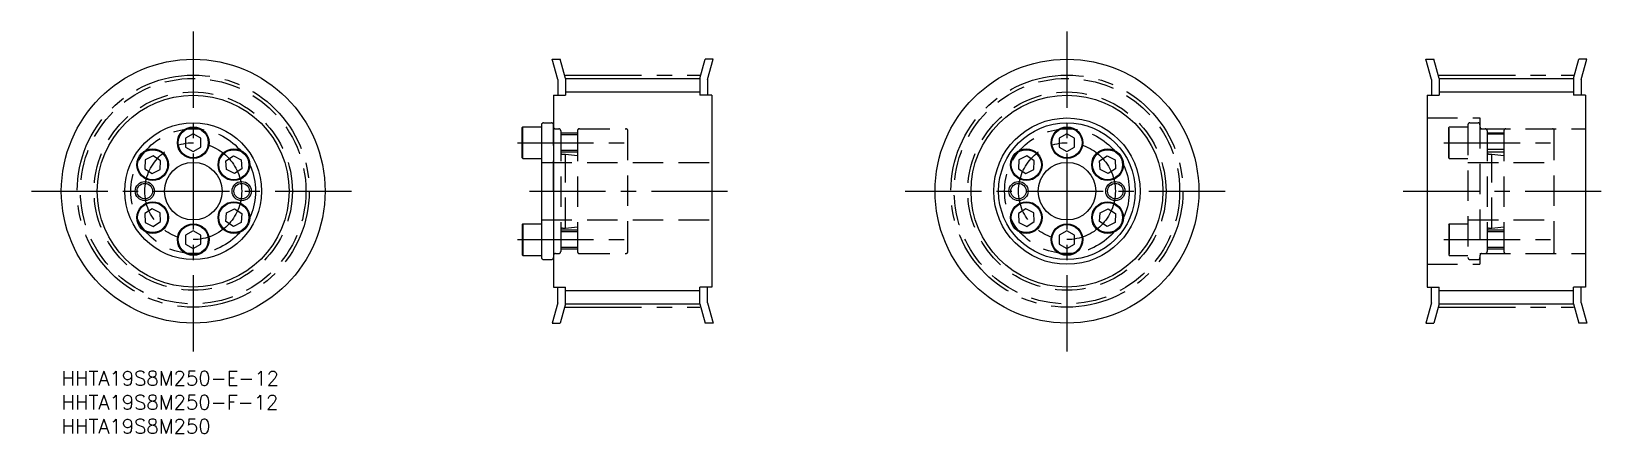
# Model space of a CAD drawing. Extents: x -6 to 323, y -13 to 71.
import ezdxf

# ---------------------------------------------------------------- set-up
doc = ezdxf.new("R2010")
doc.units = 0
doc.header["$LTSCALE"] = 0.5
doc.linetypes.add('CENTER', pattern=[50.8, 31.75, -6.35, 6.35, -6.35])
doc.linetypes.add('DASHED', pattern=[19.05, 12.7, -6.35])
for name, color, linetype in [('MSM_CENTER', 1, 'CENTER'), ('MSM_CONTINUOUS', 7, 'CONTINUOUS'), ('MSM_DASHED', 4, 'DASHED'), ('MSM_NARROW', 5, 'CONTINUOUS'), ('MSM_PART_NUMBER', 7, 'CONTINUOUS')]:
    doc.layers.add(name, color=color, linetype=linetype)
doc.styles.get("Standard").update_dxf_attribs({"font": 'txt.shx', "height": 3, "bigfont": 'bigfont.shx'})

# ---------------------------------------------------------------- blocks, each defined once
blk = doc.blocks.new('*U2')
at = {"layer": 'MSM_PART_NUMBER'}
blk.add_text('HHTA19S8M250-E-12', height=3, dxfattribs=at).set_placement((0, -3))
blk = doc.blocks.new('*U3')
at = {"layer": 'MSM_PART_NUMBER'}
blk.add_text('HHTA19S8M250-F-12', height=3, dxfattribs=at).set_placement((0, -8))
blk = doc.blocks.new('*U4')
at = {"layer": 'MSM_PART_NUMBER'}
blk.add_text('HHTA19S8M250', height=3, dxfattribs=at).set_placement((0, -13))

msp = doc.modelspace()

# ---------------------------------------------------------------- linework, layer by layer
at = {"layer": 'MSM_CENTER'}
for p, q in [((27.5, 70.77), (27.5, 4.11)), ((209.66, 70.77), (209.66, 4.11)), ((105.11, 61.69), (133.11, 61.69)), ((287.27, 61.69), (315.27, 61.69)), ((95.11, 47.6), (119.11, 47.6)), ((288.27, 47.6), (312.27, 47.6)), ((-6.21, 37.5), (60.65, 37.5)), ((97.61, 37.5), (140.61, 37.5)), ((175.95, 37.5), (242.81, 37.5)), ((279.77, 37.5), (322.77, 37.5)), ((95.11, 27.4), (119.11, 27.4)), ((288.27, 27.4), (312.27, 27.4)), ((105.11, 13.31), (133.11, 13.31)), ((287.27, 13.31), (315.27, 13.31))]:
    msp.add_line(p, q, dxfattribs=at)
for centre, radius in [((27.5, 37.5), 24.19), ((209.66, 37.5), 24.19), ((27.5, 37.5), 10.1), ((209.66, 37.5), 10.1)]:
    msp.add_circle(centre, radius, dxfattribs=at)
at = {"layer": 'MSM_CONTINUOUS'}
for p, q in [((103.51, 60.79), (102.32, 65)), ((102.32, 65), (103.98, 65)), ((105.11, 61), (103.98, 65)), ((133.11, 61), (134.24, 65)), ((135.89, 65), (134.24, 65)), ((134.71, 60.79), (135.89, 65)), ((285.67, 60.79), (284.48, 65)), ((284.48, 65), (286.13, 65)), ((287.27, 61), (286.13, 65)), ((315.27, 61), (316.4, 65)), ((318.05, 65), (316.4, 65)), ((316.87, 60.79), (318.05, 65)), ((103.51, 60.79), (103.51, 57.5)), ((105.11, 61), (133.11, 61)), ((105.11, 61), (105.11, 57.5)), ((133.11, 61), (133.11, 57.5)), ((134.71, 60.79), (134.71, 57.5)), ((285.67, 60.79), (285.67, 57.5)), ((287.27, 61), (315.27, 61)), ((287.27, 61), (287.27, 57.5)), ((315.27, 61), (315.27, 57.5)), ((316.87, 60.79), (316.87, 57.5)), ((102.61, 57.5), (102.61, 17.5)), ((102.61, 57.5), (105.11, 57.5)), ((135.61, 57.5), (133.11, 57.5)), ((135.61, 57.5), (135.61, 17.5)), ((284.77, 57.5), (284.77, 17.5)), ((284.77, 57.5), (287.27, 57.5)), ((317.77, 57.5), (315.27, 57.5)), ((317.77, 57.5), (317.77, 17.5)), ((27.5, 49.45), (25.9, 48.52)), ((29.1, 48.52), (27.5, 49.45)), ((96.11, 50.74), (96.2, 50.9)), ((96.11, 44.46), (96.11, 50.74)), ((96.2, 44.3), (96.2, 50.9)), ((96.2, 50.9), (100.11, 50.9)), ((100.11, 51.35), (100.11, 23.65)), ((100.51, 51.75), (102.21, 51.75)), ((209.66, 49.45), (208.06, 48.52)), ((211.26, 48.52), (209.66, 49.45)), ((25.9, 48.52), (25.9, 46.68)), ((25.9, 46.68), (27.5, 45.75)), ((27.5, 45.75), (29.1, 46.68)), ((28.3, 48.99), (28.3, 48.99)), ((28.7, 48.75), (28.7, 48.75)), ((29.1, 46.68), (29.1, 48.52)), ((208.06, 48.52), (208.06, 46.68)), ((208.06, 46.68), (209.66, 45.75)), ((209.66, 45.75), (211.26, 46.68)), ((210.46, 48.99), (210.46, 48.99)), ((210.86, 48.75), (210.86, 48.75)), ((211.26, 46.68), (211.26, 48.52)), ((17.48, 44.01), (17.38, 42.16)), ((19.13, 44.85), (17.48, 44.01)), ((20.68, 43.84), (19.13, 44.85)), ((20.58, 41.99), (20.68, 43.84)), ((34.32, 43.84), (35.87, 44.85)), ((34.42, 41.99), (34.32, 43.84)), ((35.87, 44.85), (37.52, 44.01)), ((37.52, 44.01), (37.62, 42.16)), ((96.11, 44.46), (96.2, 44.3)), ((96.2, 44.3), (100.11, 44.3)), ((199.64, 44.01), (199.54, 42.16)), ((201.28, 44.85), (199.64, 44.01)), ((202.83, 43.84), (201.28, 44.85)), ((202.74, 41.99), (202.83, 43.84)), ((216.48, 43.84), (218.03, 44.85)), ((216.58, 41.99), (216.48, 43.84)), ((218.03, 44.85), (219.68, 44.01)), ((219.68, 44.01), (219.77, 42.16)), ((17.38, 42.16), (18.93, 41.16)), ((18.93, 41.16), (20.58, 41.99)), ((36.07, 41.16), (34.42, 41.99)), ((37.62, 42.16), (36.07, 41.16)), ((199.54, 42.16), (201.09, 41.16)), ((201.09, 41.16), (202.74, 41.99)), ((218.22, 41.16), (216.58, 41.99)), ((219.77, 42.16), (218.22, 41.16)), ((18.93, 33.84), (17.38, 32.84)), ((20.58, 33.01), (18.93, 33.84)), ((20.68, 31.16), (20.58, 33.01)), ((34.32, 31.16), (34.42, 33.01)), ((34.42, 33.01), (36.07, 33.84)), ((36.07, 33.84), (37.62, 32.84)), ((201.09, 33.84), (199.54, 32.84)), ((202.74, 33.01), (201.09, 33.84)), ((202.83, 31.16), (202.74, 33.01)), ((216.48, 31.16), (216.58, 33.01)), ((216.58, 33.01), (218.22, 33.84)), ((218.22, 33.84), (219.77, 32.84)), ((17.38, 32.84), (17.48, 30.99)), ((17.48, 30.99), (19.13, 30.15)), ((19.13, 30.15), (20.68, 31.16)), ((35.87, 30.15), (34.32, 31.16)), ((37.52, 30.99), (35.87, 30.15)), ((37.62, 32.84), (37.52, 30.99)), ((96.11, 30.54), (96.2, 30.7)), ((96.11, 30.54), (96.11, 24.26)), ((96.2, 30.7), (96.2, 24.1)), ((96.2, 30.7), (100.11, 30.7)), ((199.54, 32.84), (199.64, 30.99)), ((199.64, 30.99), (201.28, 30.15)), ((201.28, 30.15), (202.83, 31.16)), ((218.03, 30.15), (216.48, 31.16)), ((219.68, 30.99), (218.03, 30.15)), ((219.77, 32.84), (219.68, 30.99)), ((27.5, 29.25), (25.9, 28.32)), ((25.9, 28.32), (25.9, 26.48)), ((25.9, 26.48), (27.5, 25.55)), ((29.1, 28.32), (27.5, 29.25)), ((27.5, 25.55), (29.1, 26.48)), ((29.1, 26.48), (29.1, 28.32)), ((209.66, 29.25), (208.06, 28.32)), ((208.06, 28.32), (208.06, 26.48)), ((208.06, 26.48), (209.66, 25.55)), ((211.26, 28.32), (209.66, 29.25)), ((209.66, 25.55), (211.26, 26.48)), ((211.26, 26.48), (211.26, 28.32)), ((96.11, 24.26), (96.2, 24.1)), ((96.2, 24.1), (100.11, 24.1)), ((100.51, 23.25), (102.21, 23.25)), ((102.61, 17.5), (105.11, 17.5)), ((103.51, 14.21), (103.51, 17.5)), ((105.11, 13.99), (105.11, 17.5)), ((133.11, 13.99), (133.11, 17.5)), ((135.61, 17.5), (133.11, 17.5)), ((134.71, 14.21), (134.71, 17.5)), ((284.77, 17.5), (287.27, 17.5)), ((285.67, 14.21), (285.67, 17.5)), ((287.27, 13.99), (287.27, 17.5)), ((315.27, 13.99), (315.27, 17.5)), ((317.77, 17.5), (315.27, 17.5)), ((316.87, 14.21), (316.87, 17.5)), ((103.51, 14.21), (102.32, 10)), ((105.11, 13.99), (103.98, 10)), ((105.11, 13.99), (133.11, 13.99)), ((133.11, 13.99), (134.24, 10)), ((134.71, 14.21), (135.89, 10)), ((285.67, 14.21), (284.48, 10)), ((287.27, 13.99), (286.13, 10)), ((287.27, 13.99), (315.27, 13.99)), ((315.27, 13.99), (316.4, 10)), ((316.87, 14.21), (318.05, 10)), ((102.32, 10), (103.98, 10)), ((135.89, 10), (134.24, 10)), ((284.48, 10), (286.13, 10)), ((318.05, 10), (316.4, 10))]:
    msp.add_line(p, q, dxfattribs=at)
for centre, radius in [((27.5, 37.5), 27.5), ((209.66, 37.5), 27.5), ((27.5, 37.5), 20), ((209.66, 37.5), 20), ((209.66, 37.5), 15.25), ((27.5, 37.5), 14.25), ((27.5, 47.6), 3.3), ((27.5, 47.6), 3.14), ((209.66, 37.5), 14.25), ((209.66, 47.6), 3.3), ((209.66, 47.6), 3.14), ((19.03, 43), 3.3), ((19.03, 43), 3.14), ((35.97, 43), 3.3), ((35.97, 43), 3.14), ((201.19, 43), 3.3), ((201.19, 43), 3.14), ((218.13, 43), 3.3), ((218.13, 43), 3.14), ((27.5, 37.5), 6), ((209.66, 37.5), 6), ((17.4, 37.5), 1.62), ((37.6, 37.5), 1.62), ((199.56, 37.5), 1.62), ((219.76, 37.5), 1.62), ((19.03, 32), 3.3), ((19.03, 32), 3.14), ((35.97, 32), 3.3), ((35.97, 32), 3.14), ((201.19, 32), 3.3), ((201.19, 32), 3.14), ((218.13, 32), 3.3), ((218.13, 32), 3.14), ((27.5, 27.4), 3.3), ((27.5, 27.4), 3.14), ((209.66, 27.4), 3.3), ((209.66, 27.4), 3.14)]:
    msp.add_circle(centre, radius, dxfattribs=at)
for centre, start, end in [((100.51, 51.35), 90, 180), ((102.21, 51.35), 0, 90), ((100.51, 23.65), 180, 270), ((102.21, 23.65), 270, 0)]:
    msp.add_arc(centre, 0.4, start, end, dxfattribs=at)
at = {"layer": 'MSM_DASHED'}
for p, q in [((284.77, 52.75), (295.77, 52.75)), ((295.77, 52.75), (295.77, 22.25)), ((102.61, 37.5), (102.61, 51.35)), ((103.02, 50.5), (103.71, 50.5)), ((104.11, 50.1), (104.11, 24.9)), ((107.61, 49.6), (104.11, 49.6)), ((107.61, 50.1), (107.61, 24.9)), ((108.01, 50.5), (117.71, 50.5)), ((118.11, 24.9), (118.11, 50.1)), ((289.27, 50.74), (289.36, 50.9)), ((289.27, 44.46), (289.27, 50.74)), ((289.36, 44.3), (289.36, 50.9)), ((289.36, 50.9), (293.27, 50.9)), ((293.27, 51.35), (293.27, 23.65)), ((293.67, 51.75), (295.37, 51.75)), ((295.77, 50.5), (317.77, 50.5)), ((297.27, 50.1), (297.27, 24.9)), ((300.77, 49.6), (297.27, 49.6)), ((300.77, 49.41), (297.27, 49.41)), ((300.77, 50.1), (300.77, 24.9)), ((311.27, 24.9), (311.27, 50.1)), ((107.61, 49.22), (104.11, 49.22)), ((300.77, 46.17), (297.27, 46.17)), ((100.11, 43.5), (135.61, 43.5)), ((107.61, 45.98), (104.11, 45.98)), ((107.61, 45.6), (104.11, 45.6)), ((104.52, 45.2), (105.11, 45.2)), ((105.11, 29.8), (105.11, 45.2)), ((105.11, 45.2), (107.61, 44.95)), ((289.27, 44.46), (289.36, 44.3)), ((289.36, 44.3), (293.27, 44.3)), ((293.27, 43.5), (311.27, 43.5)), ((300.77, 45.6), (297.27, 45.6)), ((297.68, 45.2), (298.27, 45.2)), ((298.27, 29.8), (298.27, 45.2)), ((298.27, 45.2), (300.77, 44.95)), ((100.11, 31.5), (135.61, 31.5)), ((104.52, 29.8), (105.11, 29.8)), ((105.11, 29.8), (107.61, 30.05)), ((289.27, 30.54), (289.36, 30.7)), ((289.27, 30.54), (289.27, 24.26)), ((289.36, 30.7), (289.36, 24.1)), ((289.36, 30.7), (293.27, 30.7)), ((293.27, 31.5), (311.27, 31.5)), ((297.68, 29.8), (298.27, 29.8)), ((298.27, 29.8), (300.77, 30.05)), ((107.61, 29.4), (104.11, 29.4)), ((107.61, 29.02), (104.11, 29.02)), ((300.77, 29.4), (297.27, 29.4)), ((300.77, 29.02), (297.27, 29.02)), ((103.02, 24.5), (103.71, 24.5)), ((107.61, 25.78), (104.11, 25.78)), ((107.61, 25.4), (104.11, 25.4)), ((108.01, 24.5), (117.71, 24.5)), ((289.27, 24.26), (289.36, 24.1)), ((289.36, 24.1), (293.27, 24.1)), ((293.67, 23.25), (295.37, 23.25)), ((295.77, 24.5), (317.77, 24.5)), ((300.77, 25.78), (297.27, 25.78)), ((300.77, 25.4), (297.27, 25.4)), ((284.77, 22.25), (295.77, 22.25))]:
    msp.add_line(p, q, dxfattribs=at)
for centre, radius in [((27.5, 37.5), 23.5), ((209.66, 37.5), 23.5), ((27.5, 37.5), 20.67), ((209.66, 37.5), 20.67), ((27.5, 37.5), 13), ((209.66, 37.5), 13)]:
    msp.add_circle(centre, radius, dxfattribs=at)
for centre, radius, start, end in [((103.02, 50.91), 0.41, 180, 270), ((103.71, 50.1), 0.4, 0, 90), ((108.01, 50.1), 0.4, 90, 180), ((117.71, 50.1), 0.4, 0, 90), ((293.67, 51.35), 0.4, 90, 180), ((295.37, 51.35), 0.4, 0, 90), ((296.18, 50.91), 0.41, 180, 270), ((296.87, 50.1), 0.4, 0, 90), ((301.17, 50.1), 0.4, 90, 180), ((310.87, 50.1), 0.4, 0, 90), ((104.52, 45.61), 0.41, 180, 270), ((297.68, 45.61), 0.41, 180, 270), ((104.52, 29.39), 0.41, 90, 180), ((297.68, 29.39), 0.41, 90, 180), ((103.02, 24.09), 0.41, 90, 180), ((103.71, 24.9), 0.4, 270, 0), ((108.01, 24.9), 0.4, 180, 270), ((117.71, 24.9), 0.4, 270, 0), ((293.67, 23.65), 0.4, 180, 270), ((295.37, 23.65), 0.4, 270, 0), ((296.18, 24.09), 0.41, 90, 180), ((296.87, 24.9), 0.4, 270, 0), ((301.17, 24.9), 0.4, 180, 270), ((310.87, 24.9), 0.4, 270, 0)]:
    msp.add_arc(centre, radius, start, end, dxfattribs=at)
at = {"layer": 'MSM_NARROW'}
for p, q in [((105.11, 58.17), (133.11, 58.17)), ((287.27, 58.17), (315.27, 58.17)), ((105.11, 16.82), (133.11, 16.82)), ((287.27, 16.82), (315.27, 16.82))]:
    msp.add_line(p, q, dxfattribs=at)
for centre in [(17.4, 37.5), (37.6, 37.5), (199.56, 37.5), (219.76, 37.5)]:
    msp.add_circle(centre, 2, dxfattribs=at)

# ---------------------------------------------------------------- block references
at = {"layer": 'MSM_CONTINUOUS'}
for name in ['*U2', '*U3', '*U4']:
    msp.add_blockref(name, (0, 0), dxfattribs=at)

doc.saveas('drawing.dxf')
